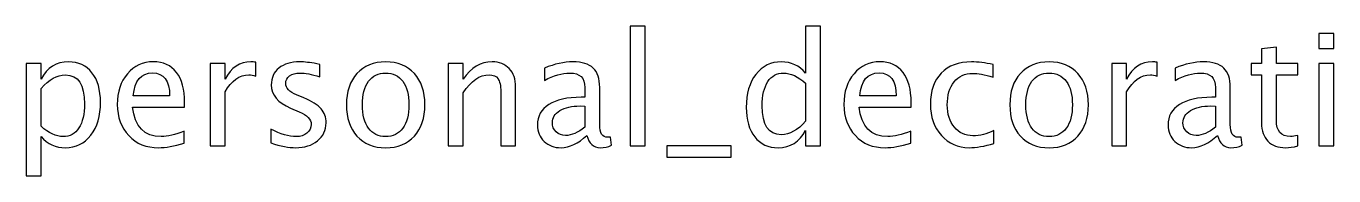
# Model space of a CAD drawing. Header units: centimetres. Extents: x -12 to 12.1, y -4.8 to 14.1.
# Drawn here: x -12.05 to -1.35, y 12.93 to 14.15 of the extents above; entities that cross this region are included whole.
import ezdxf

# ---------------------------------------------------------------- set-up
doc = ezdxf.new("R2010")
doc.units = ezdxf.units.CM
doc.header["$MEASUREMENT"] = 0
doc.layers.add('Layer 1', color=7, linetype='Continuous')

msp = doc.modelspace()

# ---------------------------------------------------------------- linework, layer by layer
at = {"layer": 'Layer 1'}
for points, knots in [([(-7.10437, 13.17044), (-7.10437, 13.17044), (-7.10437, 14.14961), (-7.10437, 14.14961), (-7.10437, 14.14961), (-7.10437, 14.14961), (-6.98245, 14.14961), (-6.98245, 14.14961), (-6.98245, 14.14961), (-6.98245, 14.14961), (-6.98245, 13.17044), (-6.98245, 13.17044), (-6.98245, 13.17044), (-6.98245, 13.17044), (-7.10437, 13.17044), (-7.10437, 13.17044)], [0, 0, 0, 0, 0.2, 0.2, 0.2, 0.2, 0.4, 0.4, 0.4, 0.4, 0.6, 0.6, 0.6, 0.6, 1, 1, 1, 1]), ([(-5.66927, 13.17044), (-5.66927, 13.17044), (-5.66927, 13.29681), (-5.66927, 13.29681), (-5.66927, 13.29681), (-5.71901, 13.2024), (-5.79394, 13.1552), (-5.89406, 13.1552), (-5.89406, 13.1552), (-5.97534, 13.1552), (-6.03926, 13.18462), (-6.08583, 13.24368), (-6.08583, 13.24368), (-6.1324, 13.30273), (-6.15568, 13.38338), (-6.15568, 13.48561), (-6.15568, 13.48561), (-6.15568, 13.59737), (-6.12922, 13.68733), (-6.07652, 13.75549), (-6.07652, 13.75549), (-6.0236, 13.82343), (-5.95417, 13.85751), (-5.86802, 13.85751), (-5.86802, 13.85751), (-5.78823, 13.85751), (-5.72176, 13.82703), (-5.66927, 13.76586), (-5.66927, 13.76586), (-5.66927, 13.76586), (-5.66927, 14.14961), (-5.66927, 14.14961), (-5.66927, 14.14961), (-5.66927, 14.14961), (-5.54735, 14.14961), (-5.54735, 14.14961), (-5.54735, 14.14961), (-5.54735, 14.14961), (-5.54735, 13.17044), (-5.54735, 13.17044), (-5.54735, 13.17044), (-5.54735, 13.17044), (-5.66927, 13.17044), (-5.66927, 13.17044)], [0, 0, 0, 0, 0.08333333, 0.08333333, 0.08333333, 0.08333333, 0.16666667, 0.16666667, 0.16666667, 0.16666667, 0.25, 0.25, 0.25, 0.25, 0.33333333, 0.33333333, 0.33333333, 0.33333333, 0.41666667, 0.41666667, 0.41666667, 0.41666667, 0.5, 0.5, 0.5, 0.5, 0.58333333, 0.58333333, 0.58333333, 0.58333333, 0.66666667, 0.66666667, 0.66666667, 0.66666667, 0.75, 0.75, 0.75, 0.75, 0.83333333, 0.83333333, 0.83333333, 0.83333333, 1, 1, 1, 1]), ([(-1.46897, 13.96673), (-1.46897, 13.96673), (-1.46897, 14.08865), (-1.46897, 14.08865), (-1.46897, 14.08865), (-1.46897, 14.08865), (-1.34705, 14.08865), (-1.34705, 14.08865), (-1.34705, 14.08865), (-1.34705, 14.08865), (-1.34705, 13.96673), (-1.34705, 13.96673), (-1.34705, 13.96673), (-1.34705, 13.96673), (-1.46897, 13.96673), (-1.46897, 13.96673)], [0, 0, 0, 0, 0.2, 0.2, 0.2, 0.2, 0.4, 0.4, 0.4, 0.4, 0.6, 0.6, 0.6, 0.6, 1, 1, 1, 1]), ([(-1.64296, 13.17065), (-1.68064, 13.16028), (-1.71344, 13.1552), (-1.74117, 13.1552), (-1.74117, 13.1552), (-1.8034, 13.1552), (-1.85187, 13.17298), (-1.88659, 13.20854), (-1.88659, 13.20854), (-1.92151, 13.2441), (-1.93887, 13.29342), (-1.93887, 13.35671), (-1.93887, 13.35671), (-1.93887, 13.35671), (-1.93887, 13.7521), (-1.93887, 13.7521), (-1.93887, 13.7521), (-1.93887, 13.7521), (-2.02311, 13.7521), (-2.02311, 13.7521), (-2.02311, 13.7521), (-2.02311, 13.7521), (-2.02311, 13.84354), (-2.02311, 13.84354), (-2.02311, 13.84354), (-2.02311, 13.84354), (-1.93887, 13.84354), (-1.93887, 13.84354), (-1.93887, 13.84354), (-1.93887, 13.84354), (-1.93887, 13.96525), (-1.93887, 13.96525), (-1.93887, 13.96525), (-1.93887, 13.96525), (-1.81695, 13.97689), (-1.81695, 13.97689), (-1.81695, 13.97689), (-1.81695, 13.97689), (-1.81695, 13.84354), (-1.81695, 13.84354), (-1.81695, 13.84354), (-1.81695, 13.84354), (-1.64042, 13.84354), (-1.64042, 13.84354), (-1.64042, 13.84354), (-1.64042, 13.84354), (-1.64042, 13.7521), (-1.64042, 13.7521), (-1.64042, 13.7521), (-1.64042, 13.7521), (-1.81695, 13.7521), (-1.81695, 13.7521), (-1.81695, 13.7521), (-1.81695, 13.7521), (-1.81695, 13.37872), (-1.81695, 13.37872), (-1.81695, 13.37872), (-1.81695, 13.29067), (-1.77864, 13.24664), (-1.70223, 13.24664), (-1.70223, 13.24664), (-1.68593, 13.24664), (-1.66624, 13.24939), (-1.64296, 13.25468), (-1.64296, 13.25468), (-1.64296, 13.25468), (-1.64296, 13.17065), (-1.64296, 13.17065)], [0, 0, 0, 0, 0.05555556, 0.05555556, 0.05555556, 0.05555556, 0.11111111, 0.11111111, 0.11111111, 0.11111111, 0.16666667, 0.16666667, 0.16666667, 0.16666667, 0.22222222, 0.22222222, 0.22222222, 0.22222222, 0.27777778, 0.27777778, 0.27777778, 0.27777778, 0.33333333, 0.33333333, 0.33333333, 0.33333333, 0.38888889, 0.38888889, 0.38888889, 0.38888889, 0.44444444, 0.44444444, 0.44444444, 0.44444444, 0.5, 0.5, 0.5, 0.5, 0.55555556, 0.55555556, 0.55555556, 0.55555556, 0.61111111, 0.61111111, 0.61111111, 0.61111111, 0.66666667, 0.66666667, 0.66666667, 0.66666667, 0.72222222, 0.72222222, 0.72222222, 0.72222222, 0.77777778, 0.77777778, 0.77777778, 0.77777778, 0.83333333, 0.83333333, 0.83333333, 0.83333333, 0.88888889, 0.88888889, 0.88888889, 0.88888889, 1, 1, 1, 1]), ([(-12.04805, 12.92533), (-12.04805, 12.92533), (-12.04805, 13.84354), (-12.04805, 13.84354), (-12.04805, 13.84354), (-12.04805, 13.84354), (-11.92613, 13.84354), (-11.92613, 13.84354), (-11.92613, 13.84354), (-11.92613, 13.84354), (-11.92613, 13.71633), (-11.92613, 13.71633), (-11.92613, 13.71633), (-11.87618, 13.81052), (-11.80103, 13.85751), (-11.70092, 13.85751), (-11.70092, 13.85751), (-11.61985, 13.85751), (-11.55614, 13.82809), (-11.50957, 13.76903), (-11.50957, 13.76903), (-11.463, 13.70998), (-11.43972, 13.62933), (-11.43972, 13.5271), (-11.43972, 13.5271), (-11.43972, 13.41576), (-11.46618, 13.3258), (-11.51888, 13.25765), (-11.51888, 13.25765), (-11.57159, 13.18928), (-11.64101, 13.1552), (-11.72695, 13.1552), (-11.72695, 13.1552), (-11.80675, 13.1552), (-11.87321, 13.18568), (-11.92613, 13.24685), (-11.92613, 13.24685), (-11.92613, 13.24685), (-11.92613, 12.92533), (-11.92613, 12.92533), (-11.92613, 12.92533), (-11.92613, 12.92533), (-12.04805, 12.92533), (-12.04805, 12.92533)], [0, 0, 0, 0, 0.08333333, 0.08333333, 0.08333333, 0.08333333, 0.16666667, 0.16666667, 0.16666667, 0.16666667, 0.25, 0.25, 0.25, 0.25, 0.33333333, 0.33333333, 0.33333333, 0.33333333, 0.41666667, 0.41666667, 0.41666667, 0.41666667, 0.5, 0.5, 0.5, 0.5, 0.58333333, 0.58333333, 0.58333333, 0.58333333, 0.66666667, 0.66666667, 0.66666667, 0.66666667, 0.75, 0.75, 0.75, 0.75, 0.83333333, 0.83333333, 0.83333333, 0.83333333, 1, 1, 1, 1]), ([(-10.75477, 13.19203), (-10.83668, 13.16748), (-10.90675, 13.1552), (-10.96517, 13.1552), (-10.96517, 13.1552), (-11.06486, 13.1552), (-11.14593, 13.18822), (-11.20837, 13.25405), (-11.20837, 13.25405), (-11.27081, 13.31988), (-11.30214, 13.40518), (-11.30214, 13.51017), (-11.30214, 13.51017), (-11.30214, 13.61198), (-11.27462, 13.69559), (-11.21938, 13.76099), (-11.21938, 13.76099), (-11.16413, 13.82618), (-11.09344, 13.85878), (-11.00729, 13.85878), (-11.00729, 13.85878), (-10.9258, 13.85878), (-10.86272, 13.82978), (-10.81827, 13.77179), (-10.81827, 13.77179), (-10.77382, 13.71379), (-10.75159, 13.63166), (-10.75159, 13.52519), (-10.75159, 13.52519), (-10.75159, 13.52519), (-10.75223, 13.48794), (-10.75223, 13.48794), (-10.75223, 13.48794), (-10.75223, 13.48794), (-11.17768, 13.48794), (-11.17768, 13.48794), (-11.17768, 13.48794), (-11.1599, 13.32707), (-11.08137, 13.24664), (-10.94231, 13.24664), (-10.94231, 13.24664), (-10.89129, 13.24664), (-10.82885, 13.26103), (-10.75477, 13.28982), (-10.75477, 13.28982), (-10.75477, 13.28982), (-10.75477, 13.19203), (-10.75477, 13.19203)], [0, 0, 0, 0, 0.07692308, 0.07692308, 0.07692308, 0.07692308, 0.15384615, 0.15384615, 0.15384615, 0.15384615, 0.23076923, 0.23076923, 0.23076923, 0.23076923, 0.30769231, 0.30769231, 0.30769231, 0.30769231, 0.38461538, 0.38461538, 0.38461538, 0.38461538, 0.46153846, 0.46153846, 0.46153846, 0.46153846, 0.53846154, 0.53846154, 0.53846154, 0.53846154, 0.61538462, 0.61538462, 0.61538462, 0.61538462, 0.69230769, 0.69230769, 0.69230769, 0.69230769, 0.76923077, 0.76923077, 0.76923077, 0.76923077, 0.84615385, 0.84615385, 0.84615385, 0.84615385, 1, 1, 1, 1]), ([(-10.5412, 13.17044), (-10.5412, 13.17044), (-10.5412, 13.84354), (-10.5412, 13.84354), (-10.5412, 13.84354), (-10.5412, 13.84354), (-10.41928, 13.84354), (-10.41928, 13.84354), (-10.41928, 13.84354), (-10.41928, 13.84354), (-10.41928, 13.71633), (-10.41928, 13.71633), (-10.41928, 13.71633), (-10.37081, 13.81052), (-10.30053, 13.85751), (-10.20825, 13.85751), (-10.20825, 13.85751), (-10.19576, 13.85751), (-10.18264, 13.85645), (-10.16909, 13.85434), (-10.16909, 13.85434), (-10.16909, 13.85434), (-10.16909, 13.74025), (-10.16909, 13.74025), (-10.16909, 13.74025), (-10.19026, 13.74723), (-10.20888, 13.75083), (-10.22497, 13.75083), (-10.22497, 13.75083), (-10.30244, 13.75083), (-10.36721, 13.70511), (-10.41928, 13.61346), (-10.41928, 13.61346), (-10.41928, 13.61346), (-10.41928, 13.17044), (-10.41928, 13.17044), (-10.41928, 13.17044), (-10.41928, 13.17044), (-10.5412, 13.17044), (-10.5412, 13.17044)], [0, 0, 0, 0, 0.09090909, 0.09090909, 0.09090909, 0.09090909, 0.18181818, 0.18181818, 0.18181818, 0.18181818, 0.27272727, 0.27272727, 0.27272727, 0.27272727, 0.36363636, 0.36363636, 0.36363636, 0.36363636, 0.45454545, 0.45454545, 0.45454545, 0.45454545, 0.54545455, 0.54545455, 0.54545455, 0.54545455, 0.63636364, 0.63636364, 0.63636364, 0.63636364, 0.72727273, 0.72727273, 0.72727273, 0.72727273, 0.81818182, 0.81818182, 0.81818182, 0.81818182, 1, 1, 1, 1]), ([(-10.04569, 13.19457), (-10.04569, 13.19457), (-10.04569, 13.30633), (-10.04569, 13.30633), (-10.04569, 13.30633), (-9.96589, 13.26654), (-9.89668, 13.24664), (-9.83762, 13.24664), (-9.83762, 13.24664), (-9.80248, 13.24664), (-9.77327, 13.25617), (-9.7502, 13.27522), (-9.7502, 13.27522), (-9.72713, 13.29405), (-9.71549, 13.31776), (-9.71549, 13.34634), (-9.71549, 13.34634), (-9.71549, 13.38803), (-9.74787, 13.42254), (-9.81264, 13.44984), (-9.81264, 13.44984), (-9.81264, 13.44984), (-9.88398, 13.48011), (-9.88398, 13.48011), (-9.88398, 13.48011), (-9.98917, 13.52371), (-10.04188, 13.58679), (-10.04188, 13.6687), (-10.04188, 13.6687), (-10.04188, 13.72734), (-10.02114, 13.77348), (-9.97965, 13.80713), (-9.97965, 13.80713), (-9.93816, 13.84079), (-9.88122, 13.85751), (-9.80905, 13.85751), (-9.80905, 13.85751), (-9.77158, 13.85751), (-9.72501, 13.85243), (-9.66977, 13.84206), (-9.66977, 13.84206), (-9.66977, 13.84206), (-9.64437, 13.83719), (-9.64437, 13.83719), (-9.64437, 13.83719), (-9.64437, 13.83719), (-9.64437, 13.73559), (-9.64437, 13.73559), (-9.64437, 13.73559), (-9.71231, 13.75591), (-9.7665, 13.76607), (-9.80693, 13.76607), (-9.80693, 13.76607), (-9.84249, 13.76607), (-9.87064, 13.75824), (-9.89202, 13.74279), (-9.89202, 13.74279), (-9.91319, 13.72734), (-9.92377, 13.70659), (-9.92377, 13.68056), (-9.92377, 13.68056), (-9.92377, 13.64394), (-9.89414, 13.61282), (-9.83466, 13.58764), (-9.83466, 13.58764), (-9.83466, 13.58764), (-9.77603, 13.56287), (-9.77603, 13.56287), (-9.77603, 13.56287), (-9.70956, 13.53493), (-9.66257, 13.5053), (-9.63506, 13.47418), (-9.63506, 13.47418), (-9.60733, 13.44307), (-9.59357, 13.40412), (-9.59357, 13.35755), (-9.59357, 13.35755), (-9.59357, 13.2985), (-9.61685, 13.25003), (-9.66363, 13.21214), (-9.66363, 13.21214), (-9.7102, 13.17425), (-9.76989, 13.1552), (-9.84249, 13.1552), (-9.84249, 13.1552), (-9.89837, 13.1552), (-9.96589, 13.16832), (-10.04569, 13.19457)], [0, 0, 0, 0, 0.04347826, 0.04347826, 0.04347826, 0.04347826, 0.08695652, 0.08695652, 0.08695652, 0.08695652, 0.13043478, 0.13043478, 0.13043478, 0.13043478, 0.17391304, 0.17391304, 0.17391304, 0.17391304, 0.2173913, 0.2173913, 0.2173913, 0.2173913, 0.26086957, 0.26086957, 0.26086957, 0.26086957, 0.30434783, 0.30434783, 0.30434783, 0.30434783, 0.34782609, 0.34782609, 0.34782609, 0.34782609, 0.39130435, 0.39130435, 0.39130435, 0.39130435, 0.43478261, 0.43478261, 0.43478261, 0.43478261, 0.47826087, 0.47826087, 0.47826087, 0.47826087, 0.52173913, 0.52173913, 0.52173913, 0.52173913, 0.56521739, 0.56521739, 0.56521739, 0.56521739, 0.60869565, 0.60869565, 0.60869565, 0.60869565, 0.65217391, 0.65217391, 0.65217391, 0.65217391, 0.69565217, 0.69565217, 0.69565217, 0.69565217, 0.73913043, 0.73913043, 0.73913043, 0.73913043, 0.7826087, 0.7826087, 0.7826087, 0.7826087, 0.82608696, 0.82608696, 0.82608696, 0.82608696, 0.86956522, 0.86956522, 0.86956522, 0.86956522, 0.91304348, 0.91304348, 0.91304348, 0.91304348, 1, 1, 1, 1]), ([(-9.1061, 13.1552), (-9.20495, 13.1552), (-9.28326, 13.18674), (-9.34084, 13.24982), (-9.34084, 13.24982), (-9.39862, 13.31289), (-9.42741, 13.39862), (-9.42741, 13.50678), (-9.42741, 13.50678), (-9.42741, 13.61473), (-9.39862, 13.70024), (-9.34084, 13.76311), (-9.34084, 13.76311), (-9.28326, 13.82597), (-9.20495, 13.85751), (-9.1061, 13.85751), (-9.1061, 13.85751), (-9.00725, 13.85751), (-8.92893, 13.82597), (-8.87136, 13.76311), (-8.87136, 13.76311), (-8.81358, 13.70024), (-8.78479, 13.61473), (-8.78479, 13.50678), (-8.78479, 13.50678), (-8.78479, 13.39862), (-8.81358, 13.31289), (-8.87136, 13.24982), (-8.87136, 13.24982), (-8.92893, 13.18674), (-9.00725, 13.1552), (-9.1061, 13.1552)], [0, 0, 0, 0, 0.11111111, 0.11111111, 0.11111111, 0.11111111, 0.22222222, 0.22222222, 0.22222222, 0.22222222, 0.33333333, 0.33333333, 0.33333333, 0.33333333, 0.44444444, 0.44444444, 0.44444444, 0.44444444, 0.55555556, 0.55555556, 0.55555556, 0.55555556, 0.66666667, 0.66666667, 0.66666667, 0.66666667, 0.77777778, 0.77777778, 0.77777778, 0.77777778, 1, 1, 1, 1]), ([(-8.59387, 13.17044), (-8.59387, 13.17044), (-8.59387, 13.84354), (-8.59387, 13.84354), (-8.59387, 13.84354), (-8.59387, 13.84354), (-8.47195, 13.84354), (-8.47195, 13.84354), (-8.47195, 13.84354), (-8.47195, 13.84354), (-8.47195, 13.71633), (-8.47195, 13.71633), (-8.47195, 13.71633), (-8.40739, 13.81052), (-8.32823, 13.85751), (-8.23467, 13.85751), (-8.23467, 13.85751), (-8.17583, 13.85751), (-8.12905, 13.8391), (-8.09455, 13.80205), (-8.09455, 13.80205), (-8.06005, 13.76522), (-8.04269, 13.71548), (-8.04269, 13.65325), (-8.04269, 13.65325), (-8.04269, 13.65325), (-8.04269, 13.17044), (-8.04269, 13.17044), (-8.04269, 13.17044), (-8.04269, 13.17044), (-8.16461, 13.17044), (-8.16461, 13.17044), (-8.16461, 13.17044), (-8.16461, 13.17044), (-8.16461, 13.61346), (-8.16461, 13.61346), (-8.16461, 13.61346), (-8.16461, 13.66341), (-8.17202, 13.69897), (-8.18662, 13.72014), (-8.18662, 13.72014), (-8.20144, 13.74152), (-8.22578, 13.7521), (-8.25986, 13.7521), (-8.25986, 13.7521), (-8.33479, 13.7521), (-8.40549, 13.70321), (-8.47195, 13.60542), (-8.47195, 13.60542), (-8.47195, 13.60542), (-8.47195, 13.17044), (-8.47195, 13.17044), (-8.47195, 13.17044), (-8.47195, 13.17044), (-8.59387, 13.17044), (-8.59387, 13.17044)], [0, 0, 0, 0, 0.06666667, 0.06666667, 0.06666667, 0.06666667, 0.13333333, 0.13333333, 0.13333333, 0.13333333, 0.2, 0.2, 0.2, 0.2, 0.26666667, 0.26666667, 0.26666667, 0.26666667, 0.33333333, 0.33333333, 0.33333333, 0.33333333, 0.4, 0.4, 0.4, 0.4, 0.46666667, 0.46666667, 0.46666667, 0.46666667, 0.53333333, 0.53333333, 0.53333333, 0.53333333, 0.6, 0.6, 0.6, 0.6, 0.66666667, 0.66666667, 0.66666667, 0.66666667, 0.73333333, 0.73333333, 0.73333333, 0.73333333, 0.8, 0.8, 0.8, 0.8, 0.86666667, 0.86666667, 0.86666667, 0.86666667, 1, 1, 1, 1]), ([(-7.4587, 13.25617), (-7.53193, 13.18886), (-7.60242, 13.1552), (-7.67015, 13.1552), (-7.67015, 13.1552), (-7.72582, 13.1552), (-7.77218, 13.17256), (-7.80879, 13.20748), (-7.80879, 13.20748), (-7.84562, 13.24241), (-7.86404, 13.28643), (-7.86404, 13.33956), (-7.86404, 13.33956), (-7.86404, 13.41301), (-7.83314, 13.46953), (-7.77133, 13.5089), (-7.77133, 13.5089), (-7.70952, 13.54827), (-7.62083, 13.56795), (-7.50526, 13.56795), (-7.50526, 13.56795), (-7.50526, 13.56795), (-7.47669, 13.56795), (-7.47669, 13.56795), (-7.47669, 13.56795), (-7.47669, 13.56795), (-7.47669, 13.64902), (-7.47669, 13.64902), (-7.47669, 13.64902), (-7.47669, 13.72712), (-7.51733, 13.76607), (-7.59882, 13.76607), (-7.59882, 13.76607), (-7.6619, 13.76607), (-7.7309, 13.74617), (-7.80562, 13.70638), (-7.80562, 13.70638), (-7.80562, 13.70638), (-7.80562, 13.80671), (-7.80562, 13.80671), (-7.80562, 13.80671), (-7.72349, 13.84058), (-7.64602, 13.85751), (-7.57342, 13.85751), (-7.57342, 13.85751), (-7.4987, 13.85751), (-7.44346, 13.84058), (-7.40811, 13.8065), (-7.40811, 13.8065), (-7.37255, 13.77242), (-7.35477, 13.71993), (-7.35477, 13.64902), (-7.35477, 13.64902), (-7.35477, 13.64902), (-7.35477, 13.34485), (-7.35477, 13.34485), (-7.35477, 13.34485), (-7.35477, 13.27522), (-7.33339, 13.24029), (-7.29042, 13.24029), (-7.29042, 13.24029), (-7.28513, 13.24029), (-7.2773, 13.24114), (-7.26693, 13.24283), (-7.26693, 13.24283), (-7.26693, 13.24283), (-7.25825, 13.1751), (-7.25825, 13.1751), (-7.25825, 13.1751), (-7.28598, 13.16176), (-7.31646, 13.1552), (-7.3499, 13.1552), (-7.3499, 13.1552), (-7.40684, 13.1552), (-7.44303, 13.18886), (-7.4587, 13.25617)], [0, 0, 0, 0, 0.05, 0.05, 0.05, 0.05, 0.1, 0.1, 0.1, 0.1, 0.15, 0.15, 0.15, 0.15, 0.2, 0.2, 0.2, 0.2, 0.25, 0.25, 0.25, 0.25, 0.3, 0.3, 0.3, 0.3, 0.35, 0.35, 0.35, 0.35, 0.4, 0.4, 0.4, 0.4, 0.45, 0.45, 0.45, 0.45, 0.5, 0.5, 0.5, 0.5, 0.55, 0.55, 0.55, 0.55, 0.6, 0.6, 0.6, 0.6, 0.65, 0.65, 0.65, 0.65, 0.7, 0.7, 0.7, 0.7, 0.75, 0.75, 0.75, 0.75, 0.8, 0.8, 0.8, 0.8, 0.85, 0.85, 0.85, 0.85, 0.9, 0.9, 0.9, 0.9, 1, 1, 1, 1]), ([(-4.80906, 13.19203), (-4.89097, 13.16748), (-4.96104, 13.1552), (-5.01946, 13.1552), (-5.01946, 13.1552), (-5.11915, 13.1552), (-5.20022, 13.18822), (-5.26266, 13.25405), (-5.26266, 13.25405), (-5.3251, 13.31988), (-5.35643, 13.40518), (-5.35643, 13.51017), (-5.35643, 13.51017), (-5.35643, 13.61198), (-5.32891, 13.69559), (-5.27367, 13.76099), (-5.27367, 13.76099), (-5.21842, 13.82618), (-5.14773, 13.85878), (-5.06158, 13.85878), (-5.06158, 13.85878), (-4.98009, 13.85878), (-4.91701, 13.82978), (-4.87256, 13.77179), (-4.87256, 13.77179), (-4.82811, 13.71379), (-4.80588, 13.63166), (-4.80588, 13.52519), (-4.80588, 13.52519), (-4.80588, 13.52519), (-4.80652, 13.48794), (-4.80652, 13.48794), (-4.80652, 13.48794), (-4.80652, 13.48794), (-5.23197, 13.48794), (-5.23197, 13.48794), (-5.23197, 13.48794), (-5.21419, 13.32707), (-5.13566, 13.24664), (-4.9966, 13.24664), (-4.9966, 13.24664), (-4.94558, 13.24664), (-4.88314, 13.26103), (-4.80906, 13.28982), (-4.80906, 13.28982), (-4.80906, 13.28982), (-4.80906, 13.19203), (-4.80906, 13.19203)], [0, 0, 0, 0, 0.07692308, 0.07692308, 0.07692308, 0.07692308, 0.15384615, 0.15384615, 0.15384615, 0.15384615, 0.23076923, 0.23076923, 0.23076923, 0.23076923, 0.30769231, 0.30769231, 0.30769231, 0.30769231, 0.38461538, 0.38461538, 0.38461538, 0.38461538, 0.46153846, 0.46153846, 0.46153846, 0.46153846, 0.53846154, 0.53846154, 0.53846154, 0.53846154, 0.61538462, 0.61538462, 0.61538462, 0.61538462, 0.69230769, 0.69230769, 0.69230769, 0.69230769, 0.76923077, 0.76923077, 0.76923077, 0.76923077, 0.84615385, 0.84615385, 0.84615385, 0.84615385, 1, 1, 1, 1]), ([(-4.12813, 13.19076), (-4.20708, 13.16705), (-4.27524, 13.1552), (-4.3326, 13.1552), (-4.3326, 13.1552), (-4.42362, 13.1552), (-4.49897, 13.18886), (-4.55887, 13.25595), (-4.55887, 13.25595), (-4.61877, 13.32326), (-4.64883, 13.40814), (-4.64883, 13.51038), (-4.64883, 13.51038), (-4.64883, 13.6196), (-4.6192, 13.7049), (-4.55993, 13.76586), (-4.55993, 13.76586), (-4.50066, 13.82703), (-4.4179, 13.85751), (-4.31164, 13.85751), (-4.31164, 13.85751), (-4.25936, 13.85751), (-4.20052, 13.85031), (-4.13575, 13.83592), (-4.13575, 13.83592), (-4.13575, 13.83592), (-4.13575, 13.73305), (-4.13575, 13.73305), (-4.13575, 13.73305), (-4.20454, 13.75337), (-4.26063, 13.76353), (-4.30381, 13.76353), (-4.30381, 13.76353), (-4.36647, 13.76353), (-4.41663, 13.74004), (-4.4541, 13.69326), (-4.4541, 13.69326), (-4.49156, 13.64648), (-4.5104, 13.58404), (-4.5104, 13.50614), (-4.5104, 13.50614), (-4.5104, 13.43058), (-4.49093, 13.36962), (-4.45219, 13.32284), (-4.45219, 13.32284), (-4.41346, 13.27627), (-4.36287, 13.25299), (-4.3, 13.25299), (-4.3, 13.25299), (-4.24433, 13.25299), (-4.18718, 13.26738), (-4.12813, 13.29617), (-4.12813, 13.29617), (-4.12813, 13.29617), (-4.12813, 13.19076), (-4.12813, 13.19076)], [0, 0, 0, 0, 0.06666667, 0.06666667, 0.06666667, 0.06666667, 0.13333333, 0.13333333, 0.13333333, 0.13333333, 0.2, 0.2, 0.2, 0.2, 0.26666667, 0.26666667, 0.26666667, 0.26666667, 0.33333333, 0.33333333, 0.33333333, 0.33333333, 0.4, 0.4, 0.4, 0.4, 0.46666667, 0.46666667, 0.46666667, 0.46666667, 0.53333333, 0.53333333, 0.53333333, 0.53333333, 0.6, 0.6, 0.6, 0.6, 0.66666667, 0.66666667, 0.66666667, 0.66666667, 0.73333333, 0.73333333, 0.73333333, 0.73333333, 0.8, 0.8, 0.8, 0.8, 0.86666667, 0.86666667, 0.86666667, 0.86666667, 1, 1, 1, 1]), ([(-3.67707, 13.1552), (-3.77592, 13.1552), (-3.85423, 13.18674), (-3.91181, 13.24982), (-3.91181, 13.24982), (-3.96959, 13.31289), (-3.99838, 13.39862), (-3.99838, 13.50678), (-3.99838, 13.50678), (-3.99838, 13.61473), (-3.96959, 13.70024), (-3.91181, 13.76311), (-3.91181, 13.76311), (-3.85423, 13.82597), (-3.77592, 13.85751), (-3.67707, 13.85751), (-3.67707, 13.85751), (-3.57822, 13.85751), (-3.4999, 13.82597), (-3.44233, 13.76311), (-3.44233, 13.76311), (-3.38455, 13.70024), (-3.35576, 13.61473), (-3.35576, 13.50678), (-3.35576, 13.50678), (-3.35576, 13.39862), (-3.38455, 13.31289), (-3.44233, 13.24982), (-3.44233, 13.24982), (-3.4999, 13.18674), (-3.57822, 13.1552), (-3.67707, 13.1552)], [0, 0, 0, 0, 0.11111111, 0.11111111, 0.11111111, 0.11111111, 0.22222222, 0.22222222, 0.22222222, 0.22222222, 0.33333333, 0.33333333, 0.33333333, 0.33333333, 0.44444444, 0.44444444, 0.44444444, 0.44444444, 0.55555556, 0.55555556, 0.55555556, 0.55555556, 0.66666667, 0.66666667, 0.66666667, 0.66666667, 0.77777778, 0.77777778, 0.77777778, 0.77777778, 1, 1, 1, 1]), ([(-3.16484, 13.17044), (-3.16484, 13.17044), (-3.16484, 13.84354), (-3.16484, 13.84354), (-3.16484, 13.84354), (-3.16484, 13.84354), (-3.04292, 13.84354), (-3.04292, 13.84354), (-3.04292, 13.84354), (-3.04292, 13.84354), (-3.04292, 13.71633), (-3.04292, 13.71633), (-3.04292, 13.71633), (-2.99445, 13.81052), (-2.92417, 13.85751), (-2.83189, 13.85751), (-2.83189, 13.85751), (-2.8194, 13.85751), (-2.80628, 13.85645), (-2.79273, 13.85434), (-2.79273, 13.85434), (-2.79273, 13.85434), (-2.79273, 13.74025), (-2.79273, 13.74025), (-2.79273, 13.74025), (-2.8139, 13.74723), (-2.83252, 13.75083), (-2.84861, 13.75083), (-2.84861, 13.75083), (-2.92608, 13.75083), (-2.99085, 13.70511), (-3.04292, 13.61346), (-3.04292, 13.61346), (-3.04292, 13.61346), (-3.04292, 13.17044), (-3.04292, 13.17044), (-3.04292, 13.17044), (-3.04292, 13.17044), (-3.16484, 13.17044), (-3.16484, 13.17044)], [0, 0, 0, 0, 0.09090909, 0.09090909, 0.09090909, 0.09090909, 0.18181818, 0.18181818, 0.18181818, 0.18181818, 0.27272727, 0.27272727, 0.27272727, 0.27272727, 0.36363636, 0.36363636, 0.36363636, 0.36363636, 0.45454545, 0.45454545, 0.45454545, 0.45454545, 0.54545455, 0.54545455, 0.54545455, 0.54545455, 0.63636364, 0.63636364, 0.63636364, 0.63636364, 0.72727273, 0.72727273, 0.72727273, 0.72727273, 0.81818182, 0.81818182, 0.81818182, 0.81818182, 1, 1, 1, 1]), ([(-2.29828, 13.25617), (-2.37151, 13.18886), (-2.442, 13.1552), (-2.50973, 13.1552), (-2.50973, 13.1552), (-2.5654, 13.1552), (-2.61176, 13.17256), (-2.64837, 13.20748), (-2.64837, 13.20748), (-2.6852, 13.24241), (-2.70362, 13.28643), (-2.70362, 13.33956), (-2.70362, 13.33956), (-2.70362, 13.41301), (-2.67272, 13.46953), (-2.61091, 13.5089), (-2.61091, 13.5089), (-2.5491, 13.54827), (-2.46041, 13.56795), (-2.34484, 13.56795), (-2.34484, 13.56795), (-2.34484, 13.56795), (-2.31627, 13.56795), (-2.31627, 13.56795), (-2.31627, 13.56795), (-2.31627, 13.56795), (-2.31627, 13.64902), (-2.31627, 13.64902), (-2.31627, 13.64902), (-2.31627, 13.72712), (-2.35691, 13.76607), (-2.4384, 13.76607), (-2.4384, 13.76607), (-2.50148, 13.76607), (-2.57048, 13.74617), (-2.6452, 13.70638), (-2.6452, 13.70638), (-2.6452, 13.70638), (-2.6452, 13.80671), (-2.6452, 13.80671), (-2.6452, 13.80671), (-2.56307, 13.84058), (-2.4856, 13.85751), (-2.413, 13.85751), (-2.413, 13.85751), (-2.33828, 13.85751), (-2.28304, 13.84058), (-2.24769, 13.8065), (-2.24769, 13.8065), (-2.21213, 13.77242), (-2.19435, 13.71993), (-2.19435, 13.64902), (-2.19435, 13.64902), (-2.19435, 13.64902), (-2.19435, 13.34485), (-2.19435, 13.34485), (-2.19435, 13.34485), (-2.19435, 13.27522), (-2.17297, 13.24029), (-2.13, 13.24029), (-2.13, 13.24029), (-2.12471, 13.24029), (-2.11688, 13.24114), (-2.10651, 13.24283), (-2.10651, 13.24283), (-2.10651, 13.24283), (-2.09783, 13.1751), (-2.09783, 13.1751), (-2.09783, 13.1751), (-2.12556, 13.16176), (-2.15604, 13.1552), (-2.18948, 13.1552), (-2.18948, 13.1552), (-2.24642, 13.1552), (-2.28261, 13.18886), (-2.29828, 13.25617)], [0, 0, 0, 0, 0.05, 0.05, 0.05, 0.05, 0.1, 0.1, 0.1, 0.1, 0.15, 0.15, 0.15, 0.15, 0.2, 0.2, 0.2, 0.2, 0.25, 0.25, 0.25, 0.25, 0.3, 0.3, 0.3, 0.3, 0.35, 0.35, 0.35, 0.35, 0.4, 0.4, 0.4, 0.4, 0.45, 0.45, 0.45, 0.45, 0.5, 0.5, 0.5, 0.5, 0.55, 0.55, 0.55, 0.55, 0.6, 0.6, 0.6, 0.6, 0.65, 0.65, 0.65, 0.65, 0.7, 0.7, 0.7, 0.7, 0.75, 0.75, 0.75, 0.75, 0.8, 0.8, 0.8, 0.8, 0.85, 0.85, 0.85, 0.85, 0.9, 0.9, 0.9, 0.9, 1, 1, 1, 1]), ([(-1.46897, 13.17044), (-1.46897, 13.17044), (-1.46897, 13.84354), (-1.46897, 13.84354), (-1.46897, 13.84354), (-1.46897, 13.84354), (-1.34705, 13.84354), (-1.34705, 13.84354), (-1.34705, 13.84354), (-1.34705, 13.84354), (-1.34705, 13.17044), (-1.34705, 13.17044), (-1.34705, 13.17044), (-1.34705, 13.17044), (-1.46897, 13.17044), (-1.46897, 13.17044)], [0, 0, 0, 0, 0.2, 0.2, 0.2, 0.2, 0.4, 0.4, 0.4, 0.4, 0.6, 0.6, 0.6, 0.6, 1, 1, 1, 1]), ([(-11.92613, 13.33088), (-11.86326, 13.27479), (-11.80336, 13.24664), (-11.74642, 13.24664), (-11.74642, 13.24664), (-11.69033, 13.24664), (-11.64694, 13.27014), (-11.61646, 13.31691), (-11.61646, 13.31691), (-11.58577, 13.36369), (-11.57053, 13.42952), (-11.57053, 13.51461), (-11.57053, 13.51461), (-11.57053, 13.67209), (-11.6226, 13.75083), (-11.72674, 13.75083), (-11.72674, 13.75083), (-11.7949, 13.75083), (-11.86136, 13.714), (-11.92613, 13.64013), (-11.92613, 13.64013), (-11.92613, 13.64013), (-11.92613, 13.33088), (-11.92613, 13.33088)], [0, 0, 0, 0, 0.14285714, 0.14285714, 0.14285714, 0.14285714, 0.28571429, 0.28571429, 0.28571429, 0.28571429, 0.42857143, 0.42857143, 0.42857143, 0.42857143, 0.57142857, 0.57142857, 0.57142857, 0.57142857, 0.71428571, 0.71428571, 0.71428571, 0.71428571, 1, 1, 1, 1]), ([(-11.17133, 13.57938), (-11.17133, 13.57938), (-10.87415, 13.57938), (-10.87415, 13.57938), (-10.87415, 13.57938), (-10.87415, 13.70469), (-10.92093, 13.76734), (-11.01427, 13.76734), (-11.01427, 13.76734), (-11.10825, 13.76734), (-11.16053, 13.70469), (-11.17133, 13.57938)], [0, 0, 0, 0, 0.25, 0.25, 0.25, 0.25, 0.5, 0.5, 0.5, 0.5, 1, 1, 1, 1]), ([(-9.10631, 13.24664), (-9.04599, 13.24664), (-8.999, 13.26929), (-8.96555, 13.3148), (-8.96555, 13.3148), (-8.93232, 13.36009), (-8.9156, 13.42423), (-8.9156, 13.50678), (-8.9156, 13.50678), (-8.9156, 13.58912), (-8.93232, 13.65304), (-8.96555, 13.69834), (-8.96555, 13.69834), (-8.999, 13.74342), (-9.04599, 13.76607), (-9.10631, 13.76607), (-9.10631, 13.76607), (-9.16685, 13.76607), (-9.21384, 13.74342), (-9.24686, 13.69834), (-9.24686, 13.69834), (-9.28009, 13.65304), (-9.2966, 13.58912), (-9.2966, 13.50678), (-9.2966, 13.50678), (-9.2966, 13.42423), (-9.28009, 13.36009), (-9.24686, 13.3148), (-9.24686, 13.3148), (-9.21384, 13.26929), (-9.16685, 13.24664), (-9.10631, 13.24664)], [0, 0, 0, 0, 0.11111111, 0.11111111, 0.11111111, 0.11111111, 0.22222222, 0.22222222, 0.22222222, 0.22222222, 0.33333333, 0.33333333, 0.33333333, 0.33333333, 0.44444444, 0.44444444, 0.44444444, 0.44444444, 0.55555556, 0.55555556, 0.55555556, 0.55555556, 0.66666667, 0.66666667, 0.66666667, 0.66666667, 0.77777778, 0.77777778, 0.77777778, 0.77777778, 1, 1, 1, 1]), ([(-5.66927, 13.68246), (-5.73256, 13.73813), (-5.79246, 13.76607), (-5.84919, 13.76607), (-5.84919, 13.76607), (-5.90507, 13.76607), (-5.94825, 13.74279), (-5.97894, 13.69601), (-5.97894, 13.69601), (-6.00963, 13.64944), (-6.02487, 13.5834), (-6.02487, 13.49789), (-6.02487, 13.49789), (-6.02487, 13.34062), (-5.9728, 13.26188), (-5.86845, 13.26188), (-5.86845, 13.26188), (-5.80071, 13.26188), (-5.73425, 13.29892), (-5.66927, 13.37279), (-5.66927, 13.37279), (-5.66927, 13.37279), (-5.66927, 13.68246), (-5.66927, 13.68246)], [0, 0, 0, 0, 0.14285714, 0.14285714, 0.14285714, 0.14285714, 0.28571429, 0.28571429, 0.28571429, 0.28571429, 0.42857143, 0.42857143, 0.42857143, 0.42857143, 0.57142857, 0.57142857, 0.57142857, 0.57142857, 0.71428571, 0.71428571, 0.71428571, 0.71428571, 1, 1, 1, 1]), ([(-5.22562, 13.57938), (-5.22562, 13.57938), (-4.92844, 13.57938), (-4.92844, 13.57938), (-4.92844, 13.57938), (-4.92844, 13.70469), (-4.97522, 13.76734), (-5.06856, 13.76734), (-5.06856, 13.76734), (-5.16254, 13.76734), (-5.21482, 13.70469), (-5.22562, 13.57938)], [0, 0, 0, 0, 0.25, 0.25, 0.25, 0.25, 0.5, 0.5, 0.5, 0.5, 1, 1, 1, 1]), ([(-3.67728, 13.24664), (-3.61696, 13.24664), (-3.56997, 13.26929), (-3.53652, 13.3148), (-3.53652, 13.3148), (-3.50329, 13.36009), (-3.48657, 13.42423), (-3.48657, 13.50678), (-3.48657, 13.50678), (-3.48657, 13.58912), (-3.50329, 13.65304), (-3.53652, 13.69834), (-3.53652, 13.69834), (-3.56997, 13.74342), (-3.61696, 13.76607), (-3.67728, 13.76607), (-3.67728, 13.76607), (-3.73782, 13.76607), (-3.78481, 13.74342), (-3.81783, 13.69834), (-3.81783, 13.69834), (-3.85106, 13.65304), (-3.86757, 13.58912), (-3.86757, 13.50678), (-3.86757, 13.50678), (-3.86757, 13.42423), (-3.85106, 13.36009), (-3.81783, 13.3148), (-3.81783, 13.3148), (-3.78481, 13.26929), (-3.73782, 13.24664), (-3.67728, 13.24664)], [0, 0, 0, 0, 0.11111111, 0.11111111, 0.11111111, 0.11111111, 0.22222222, 0.22222222, 0.22222222, 0.22222222, 0.33333333, 0.33333333, 0.33333333, 0.33333333, 0.44444444, 0.44444444, 0.44444444, 0.44444444, 0.55555556, 0.55555556, 0.55555556, 0.55555556, 0.66666667, 0.66666667, 0.66666667, 0.66666667, 0.77777778, 0.77777778, 0.77777778, 0.77777778, 1, 1, 1, 1]), ([(-7.47669, 13.32263), (-7.47669, 13.32263), (-7.47669, 13.49556), (-7.47669, 13.49556), (-7.47669, 13.49556), (-7.47669, 13.49556), (-7.51585, 13.49683), (-7.51585, 13.49683), (-7.51585, 13.49683), (-7.58358, 13.49683), (-7.63819, 13.48434), (-7.67989, 13.45937), (-7.67989, 13.45937), (-7.72138, 13.43418), (-7.74212, 13.40095), (-7.74212, 13.35946), (-7.74212, 13.35946), (-7.74212, 13.33046), (-7.73175, 13.30591), (-7.71122, 13.2858), (-7.71122, 13.2858), (-7.69047, 13.26569), (-7.66528, 13.25553), (-7.63544, 13.25553), (-7.63544, 13.25553), (-7.58464, 13.25553), (-7.53172, 13.27797), (-7.47669, 13.32263)], [0, 0, 0, 0, 0.125, 0.125, 0.125, 0.125, 0.25, 0.25, 0.25, 0.25, 0.375, 0.375, 0.375, 0.375, 0.5, 0.5, 0.5, 0.5, 0.625, 0.625, 0.625, 0.625, 0.75, 0.75, 0.75, 0.75, 1, 1, 1, 1]), ([(-2.31627, 13.32263), (-2.31627, 13.32263), (-2.31627, 13.49556), (-2.31627, 13.49556), (-2.31627, 13.49556), (-2.31627, 13.49556), (-2.35543, 13.49683), (-2.35543, 13.49683), (-2.35543, 13.49683), (-2.42316, 13.49683), (-2.47777, 13.48434), (-2.51947, 13.45937), (-2.51947, 13.45937), (-2.56096, 13.43418), (-2.5817, 13.40095), (-2.5817, 13.35946), (-2.5817, 13.35946), (-2.5817, 13.33046), (-2.57133, 13.30591), (-2.5508, 13.2858), (-2.5508, 13.2858), (-2.53005, 13.26569), (-2.50486, 13.25553), (-2.47502, 13.25553), (-2.47502, 13.25553), (-2.42422, 13.25553), (-2.3713, 13.27797), (-2.31627, 13.32263)], [0, 0, 0, 0, 0.125, 0.125, 0.125, 0.125, 0.25, 0.25, 0.25, 0.25, 0.375, 0.375, 0.375, 0.375, 0.5, 0.5, 0.5, 0.5, 0.625, 0.625, 0.625, 0.625, 0.75, 0.75, 0.75, 0.75, 1, 1, 1, 1]), ([(-6.80592, 13.079), (-6.80592, 13.079), (-6.80592, 13.17044), (-6.80592, 13.17044), (-6.80592, 13.17044), (-6.80592, 13.17044), (-6.2776, 13.17044), (-6.2776, 13.17044), (-6.2776, 13.17044), (-6.2776, 13.17044), (-6.2776, 13.079), (-6.2776, 13.079), (-6.2776, 13.079), (-6.2776, 13.079), (-6.80592, 13.079), (-6.80592, 13.079)], [0, 0, 0, 0, 0.2, 0.2, 0.2, 0.2, 0.4, 0.4, 0.4, 0.4, 0.6, 0.6, 0.6, 0.6, 1, 1, 1, 1])]:
    msp.add_open_spline(points, degree=3, knots=knots, dxfattribs=at)

doc.saveas('drawing.dxf')
